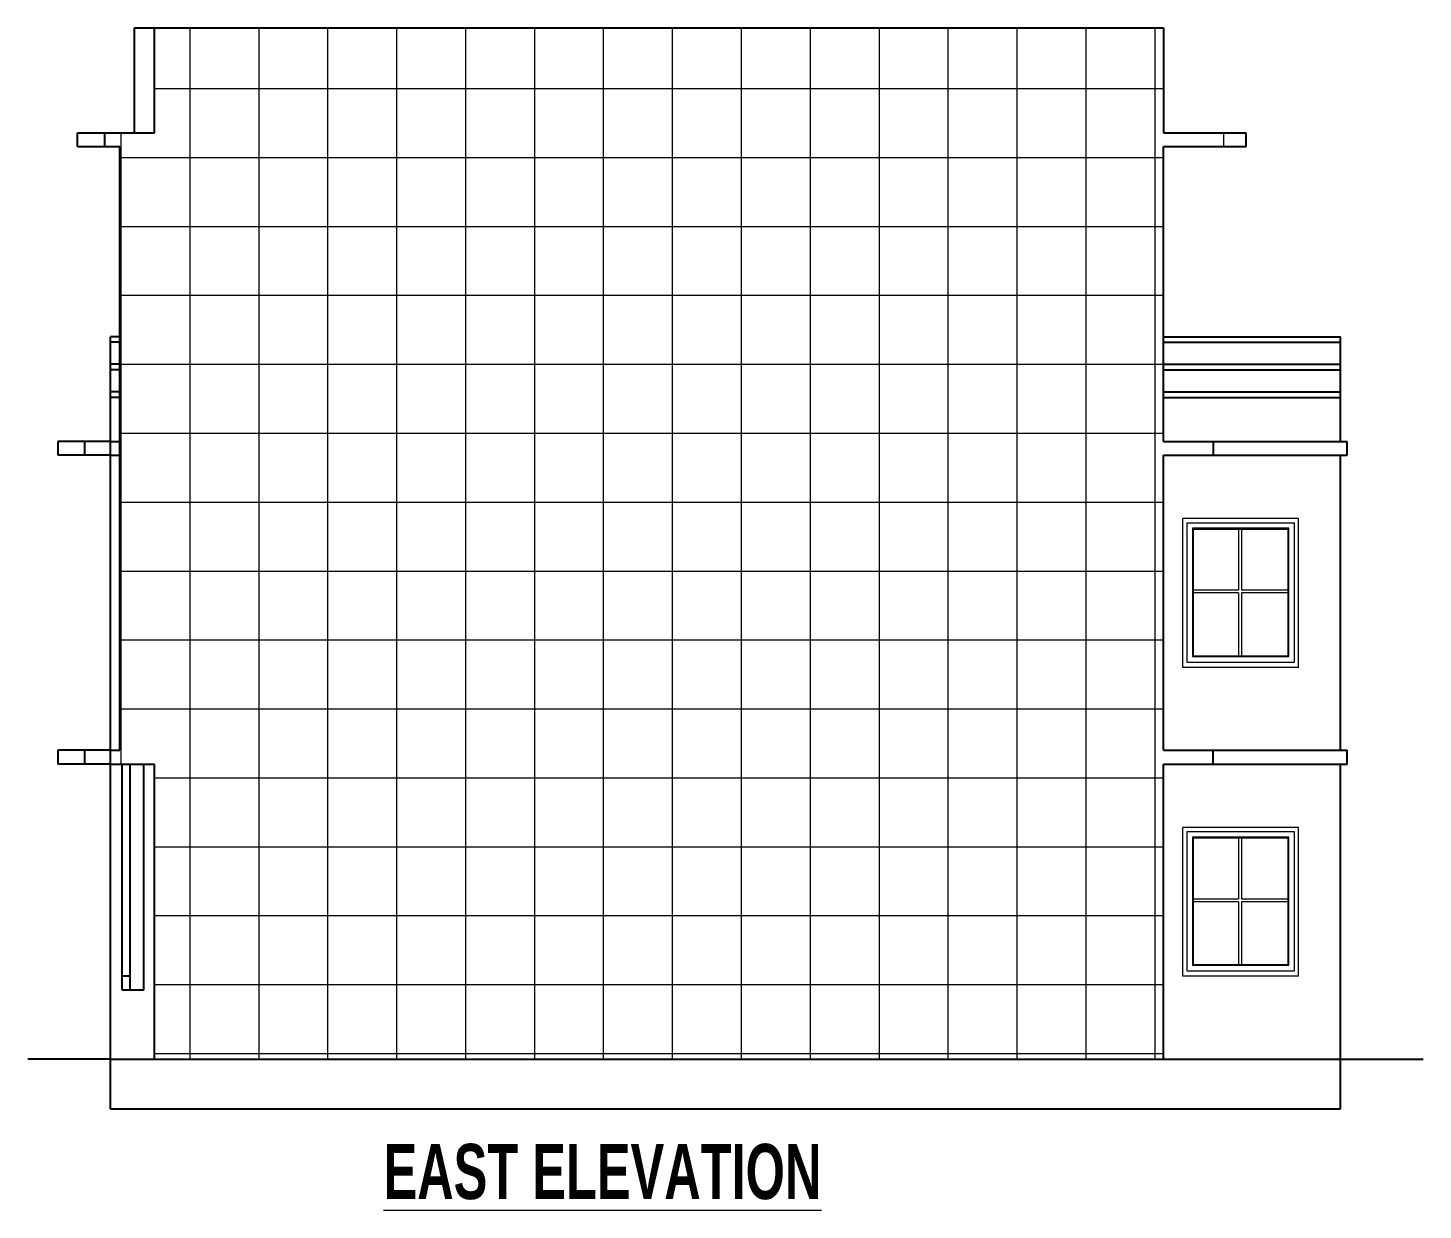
# Model space of a CAD drawing. Header units: inches. Extents: x -5058079 to -5054904, y -3262045 to -3259800.
# Drawn here: x -5057183 to -5056677, y -3261200 to -3260772 of the extents above; entities that cross this region are included whole.
import ezdxf

# ---------------------------------------------------------------- set-up
doc = ezdxf.new("R2010")
doc.units = ezdxf.units.IN
doc.header["$LTSCALE"] = 2
doc.header["$MEASUREMENT"] = 0
doc.linetypes.add('ACAD_ISO02W100', pattern=[15, 12, -3])
doc.layers.get('0').update_dxf_attribs({"linetype": 'CONTINUOUS'})
for name, color, linetype, lineweight in [('HATCH', 60, 'ACAD_ISO02W100', 13), ('Text-100.w', 254, 'CONTINUOUS', 9), ('window', 4, 'CONTINUOUS', 13)]:
    doc.layers.add(name, color=color, linetype=linetype, lineweight=lineweight)
doc.styles.add('Arial', font='arial.ttf', dxfattribs={"width": 0.8, "height": 12})

msp = doc.modelspace()

# ---------------------------------------------------------------- hatches: boundary and pattern name
at = {"layer": 'HATCH', "transparency": 33554661}
h = msp.add_hatch(dxfattribs=at)
h.set_pattern_fill('ANSI37', color=256, scale=200, angle=45)
h.set_pattern_definition([(90, (4551.21, -4543.582), (-25, 0), []), (180, (4551.21, -4543.582), (-4e-15, -25), [])])
h.paths.add_polyline_path([(-5057136.75, -3260771.58), (-5057136.75, -3260809.58), (-5057154.78, -3260809.58), (-5057154.78, -3260814.58), (-5057149.32, -3260814.58), (-5057149.32, -3261033.58), (-5057152.61, -3261033.58), (-5057152.61, -3261038.58), (-5057136.75, -3261038.58), (-5057136.75, -3261145.58), (-5056770.75, -3261145.58), (-5056770.75, -3261038.58), (-5056752.74, -3261038.58), (-5056752.74, -3261033.58), (-5056770.75, -3261033.58), (-5056770.75, -3260926.58), (-5056752.74, -3260926.58), (-5056752.74, -3260921.58), (-5056770.75, -3260921.58), (-5056770.75, -3260814.58), (-5056740.74, -3260814.58), (-5056740.74, -3260809.58), (-5056770.74, -3260809.58), (-5056770.74, -3260771.58)])

# ---------------------------------------------------------------- linework, layer by layer
at = {"ltscale": 0.5}
for p, q in [((-5057143.92, -3260771.58), (-5057136.75, -3260771.58)), ((-5057143.92, -3260809.58), (-5057143.92, -3260771.58)), ((-5057136.75, -3260771.58), (-5056770.74, -3260771.58)), ((-5057136.75, -3260809.58), (-5057136.75, -3260771.58)), ((-5056770.74, -3260771.58), (-5056770.74, -3260809.58)), ((-5057164.67, -3260809.58), (-5057136.75, -3260809.58)), ((-5057164.67, -3260814.58), (-5057164.67, -3260809.58)), ((-5057154.78, -3260809.58), (-5057154.78, -3260814.58)), ((-5056770.75, -3260809.58), (-5056740.74, -3260809.58)), ((-5056740.74, -3260814.58), (-5056740.74, -3260809.58)), ((-5057164.67, -3260814.58), (-5057149.32, -3260814.58)), ((-5057149.32, -3261033.58), (-5057149.32, -3260814.58)), ((-5056770.75, -3260814.58), (-5056740.74, -3260814.58)), ((-5056770.75, -3260921.58), (-5056770.75, -3260814.58)), ((-5057152.61, -3260921.58), (-5057152.61, -3260883.58)), ((-5057149.32, -3260883.58), (-5057152.61, -3260883.58)), ((-5057152.61, -3260921.58), (-5057152.61, -3260883.58)), ((-5057152.61, -3261145.58), (-5057152.61, -3260883.58)), ((-5057149.32, -3260885.58), (-5057152.61, -3260885.58)), ((-5056770.74, -3260883.58), (-5056706.55, -3260883.58)), ((-5056770.74, -3260885.58), (-5056706.55, -3260885.58)), ((-5056706.55, -3260921.58), (-5056706.55, -3260883.58)), ((-5056706.55, -3260921.58), (-5056706.55, -3260883.58)), ((-5057149.32, -3260893.58), (-5057152.61, -3260893.58)), ((-5057149.32, -3260895.58), (-5057152.61, -3260895.58)), ((-5056770.74, -3260893.58), (-5056706.55, -3260893.58)), ((-5056770.74, -3260895.58), (-5056706.55, -3260895.58)), ((-5057149.32, -3260903.58), (-5057152.61, -3260903.58)), ((-5057149.32, -3260905.58), (-5057152.61, -3260905.58)), ((-5056770.74, -3260903.58), (-5056706.55, -3260903.58)), ((-5056770.74, -3260905.58), (-5056706.55, -3260905.58)), ((-5057152.61, -3260921.58), (-5057171.72, -3260921.58)), ((-5057171.72, -3260921.58), (-5057171.72, -3260926.58)), ((-5057161.95, -3260926.58), (-5057161.95, -3260921.58)), ((-5057152.61, -3261038.58), (-5057152.61, -3260921.58)), ((-5057152.61, -3260921.58), (-5057149.32, -3260921.58)), ((-5056770.75, -3260921.58), (-5056704.06, -3260921.58)), ((-5056752.74, -3260921.58), (-5056752.74, -3260926.58)), ((-5056704.06, -3260926.58), (-5056704.06, -3260921.58)), ((-5057152.61, -3260926.58), (-5057171.72, -3260926.58)), ((-5057152.61, -3260926.58), (-5057149.32, -3260926.58)), ((-5056770.75, -3260926.58), (-5056704.06, -3260926.58)), ((-5056770.75, -3261033.58), (-5056770.75, -3260926.58)), ((-5056706.55, -3261033.58), (-5056706.55, -3260926.58)), ((-5057152.61, -3261033.58), (-5057171.72, -3261033.58)), ((-5057171.72, -3261033.58), (-5057171.72, -3261038.58)), ((-5057161.95, -3261038.58), (-5057161.95, -3261033.58)), ((-5057152.61, -3261033.58), (-5057149.32, -3261033.58)), ((-5056770.75, -3261033.58), (-5056704.06, -3261033.58)), ((-5056752.74, -3261038.58), (-5056752.74, -3261033.58)), ((-5056704.06, -3261038.58), (-5056704.06, -3261033.58)), ((-5057152.61, -3261038.58), (-5057171.72, -3261038.58)), ((-5057152.61, -3261038.58), (-5057136.75, -3261038.58)), ((-5057148.38, -3261120.58), (-5057148.38, -3261038.58)), ((-5057145.59, -3261038.58), (-5057145.59, -3261120.58)), ((-5057140.6, -3261120.58), (-5057140.6, -3261038.58)), ((-5057136.75, -3261145.58), (-5057136.75, -3261038.58)), ((-5056770.75, -3261038.58), (-5056704.06, -3261038.58)), ((-5056770.75, -3261145.58), (-5056770.75, -3261038.58)), ((-5056706.55, -3261145.58), (-5056706.55, -3261038.58)), ((-5057145.59, -3261115.58), (-5057148.38, -3261115.58)), ((-5057140.6, -3261120.58), (-5057148.38, -3261120.58)), ((-5057152.61, -3261145.58), (-5057182.61, -3261145.58)), ((-5057152.61, -3261145.58), (-5056706.55, -3261145.58)), ((-5057152.61, -3261163.58), (-5057152.61, -3261145.58)), ((-5056706.55, -3261145.58), (-5056676.55, -3261145.58)), ((-5056706.55, -3261163.58), (-5056706.55, -3261145.58)), ((-5057152.61, -3261163.58), (-5056706.55, -3261163.58))]:
    msp.add_line(p, q, dxfattribs=at)
at = {"layer": 'window'}
for p, q in [((-5056763.71, -3261003.58), (-5056763.71, -3260949.58)), ((-5056721.71, -3260949.58), (-5056763.71, -3260949.58)), ((-5056762.21, -3260951.08), (-5056723.21, -3260951.08)), ((-5056762.21, -3260951.08), (-5056762.21, -3261001.58)), ((-5056725.21, -3260953.08), (-5056760.21, -3260953.08)), ((-5056760.21, -3260953.08), (-5056760.21, -3260999.58)), ((-5056759.96, -3260953.33), (-5056760.21, -3260953.08)), ((-5056725.46, -3260953.33), (-5056725.21, -3260953.08)), ((-5056725.21, -3260999.58), (-5056725.21, -3260953.08)), ((-5056723.21, -3261001.58), (-5056723.21, -3260951.08)), ((-5056721.71, -3261003.58), (-5056721.71, -3260949.58)), ((-5056759.96, -3260953.33), (-5056759.96, -3260999.33)), ((-5056759.96, -3260953.33), (-5056725.46, -3260953.33)), ((-5056743.46, -3260953.33), (-5056743.46, -3260975.54)), ((-5056742.46, -3260953.33), (-5056742.46, -3260975.54)), ((-5056725.46, -3260999.33), (-5056725.46, -3260953.33)), ((-5056743.46, -3260975.54), (-5056759.96, -3260975.54)), ((-5056743.46, -3260976.54), (-5056759.96, -3260976.54)), ((-5056743.46, -3260976.54), (-5056743.46, -3260999.33)), ((-5056725.46, -3260975.54), (-5056742.46, -3260975.54)), ((-5056742.46, -3260976.54), (-5056742.46, -3260999.33)), ((-5056725.46, -3260976.54), (-5056742.46, -3260976.54)), ((-5056721.71, -3261003.58), (-5056763.71, -3261003.58)), ((-5056762.21, -3261001.58), (-5056723.21, -3261001.58)), ((-5056759.96, -3260999.33), (-5056760.21, -3260999.58)), ((-5056760.21, -3260999.58), (-5056725.21, -3260999.58)), ((-5056759.96, -3260999.33), (-5056725.46, -3260999.33)), ((-5056725.21, -3260999.58), (-5056725.46, -3260999.33)), ((-5056763.71, -3261115.58), (-5056763.71, -3261061.58)), ((-5056721.71, -3261061.58), (-5056763.71, -3261061.58)), ((-5056762.21, -3261063.08), (-5056723.21, -3261063.08)), ((-5056762.21, -3261063.08), (-5056762.21, -3261113.58)), ((-5056723.21, -3261113.58), (-5056723.21, -3261063.08)), ((-5056721.71, -3261115.58), (-5056721.71, -3261061.58)), ((-5056725.21, -3261065.08), (-5056760.21, -3261065.08)), ((-5056760.21, -3261065.08), (-5056760.21, -3261111.58)), ((-5056759.96, -3261065.33), (-5056760.21, -3261065.08)), ((-5056759.96, -3261065.33), (-5056759.96, -3261111.33)), ((-5056759.96, -3261065.33), (-5056725.46, -3261065.33)), ((-5056743.46, -3261065.33), (-5056743.46, -3261087.54)), ((-5056742.46, -3261065.33), (-5056742.46, -3261087.54)), ((-5056725.46, -3261065.33), (-5056725.21, -3261065.08)), ((-5056725.46, -3261111.33), (-5056725.46, -3261065.33)), ((-5056725.21, -3261111.58), (-5056725.21, -3261065.08)), ((-5056743.46, -3261087.54), (-5056759.96, -3261087.54)), ((-5056743.46, -3261088.54), (-5056759.96, -3261088.54)), ((-5056743.46, -3261088.54), (-5056743.46, -3261111.33)), ((-5056725.46, -3261087.54), (-5056742.46, -3261087.54)), ((-5056742.46, -3261088.54), (-5056742.46, -3261111.33)), ((-5056725.46, -3261088.54), (-5056742.46, -3261088.54)), ((-5056762.21, -3261113.58), (-5056723.21, -3261113.58)), ((-5056759.96, -3261111.33), (-5056760.21, -3261111.58)), ((-5056760.21, -3261111.58), (-5056725.21, -3261111.58)), ((-5056759.96, -3261111.33), (-5056725.46, -3261111.33)), ((-5056725.21, -3261111.58), (-5056725.46, -3261111.33)), ((-5056721.71, -3261115.58), (-5056763.71, -3261115.58))]:
    msp.add_line(p, q, dxfattribs=at)

# ---------------------------------------------------------------- texts
at = {"layer": 'Text-100.w', "insert": (-5056976.76, -3261176.37), "char_height": 20, "width": 569.1024, "attachment_point": 2, "style": 'Arial'}
msp.add_mtext('\\A1;{\\fArial Narrow|b1|i0|c0|p34;\\L EAST ELEVATION}', dxfattribs=at)

doc.saveas('drawing.dxf')
